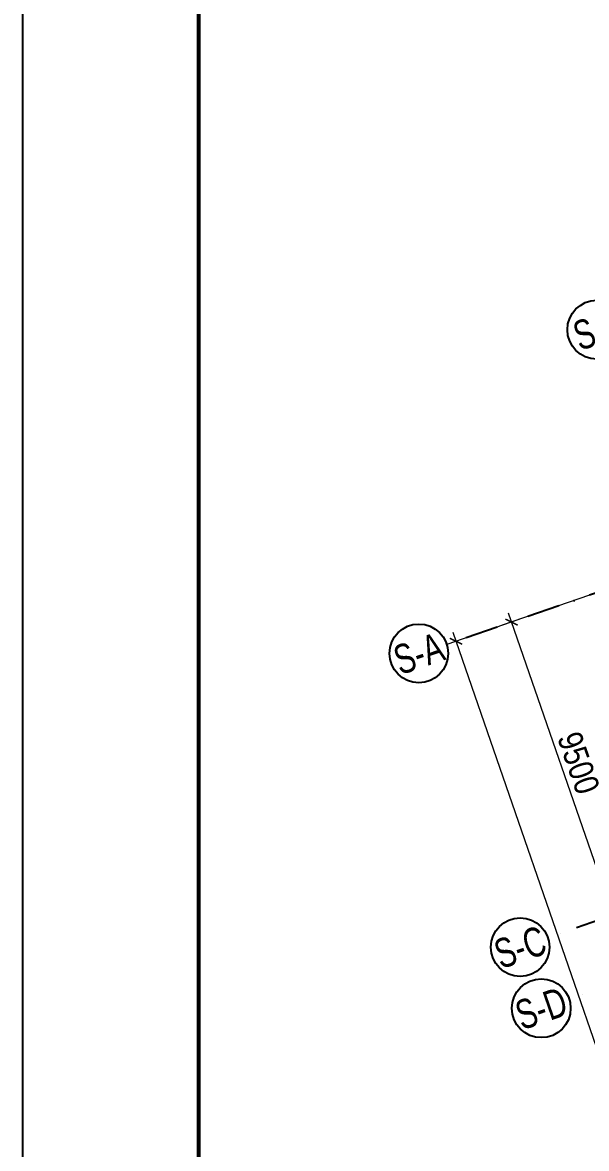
# Model space of a CAD drawing. Header units: millimetres. Extents: x -159515 to 1327256, y -225156 to 138737.
# Drawn here: x 419418 to 436700, y -15375 to 19124 of the extents above; entities that cross this region are included whole.
import ezdxf
from ezdxf.enums import TextEntityAlignment as Align

# ---------------------------------------------------------------- set-up
doc = ezdxf.new("R2010")
doc.units = ezdxf.units.MM
doc.header["$MEASUREMENT"] = 0
doc.linetypes.add('DASHDOT', pattern=[1, 0.5, -0.25, 0, -0.25])
for name, color, linetype in [('ccu11-Dim', 8, 'Continuous'), ('KT-Luoi truc South Tower', 8, 'DASHDOT'), ('ST_MBDV Cot vach 220805$0$AUDIT_I_220805193045-1', 50, 'Continuous')]:
    doc.layers.add(name, color=color, linetype=linetype)
doc.layers.add('KT-Kich thuoc', color=159, linetype='Continuous', lineweight=18)
doc.layers.add('KT-Net thay', color=7, linetype='Continuous', lineweight=15)
doc.styles.add('Arial Narrow', font='ARIALN.TTF')
doc.styles.add('ST_MBDV Cot vach 220805$0$HBA-Text', font='GOTHIC.TTF')
doc.dimstyles.new('CCU_1-300', dxfattribs={"dimscale": 300, "dimtxt": 2.5, "dimasz": 1, "dimexe": 1, "dimexo": 2, "dimgap": 0.5, "dimtad": 1, "dimdec": 0, "dimdsep": 46, "dimtxsty": 'Arial Narrow', "dimblk": 'ARCHTICK', "dimcen": -1, "dimdle": 1, "dimclrd": 256, "dimclre": 256, "dimclrt": 3, "dimadec": 0, "dimazin": 2, "dimtfac": 0.1, "dimtdec": 0, "dimtix": 1, "dimtmove": 2, "dimatfit": 1, "dimfxl": 1, "dimtvp": 0.833333, "dimtolj": 1, "dimtzin": 12, "dimarcsym": 0})

# ---------------------------------------------------------------- blocks, each defined once
blk = doc.blocks.new('_ArchTick')
at = {"color": 0, "const_width": 0.15}
blk.add_lwpolyline([(-0.5, -0.5), (0.5, 0.5)], dxfattribs=at)
blk = doc.blocks.new('*D422')
at = {"layer": 'Defpoints', "color": 0, "transparency": 16777216}
for p in [(-107244, 41911, 0), (-103322, 33214, 0), (-108556, 31407)]:
    blk.add_point(p, dxfattribs=at)
at = {"layer": 'KT-Kich thuoc', "lineweight": -2, "transparency": 16777216}
for p, q in [((-107811, 41715), (-111940, 40289)), ((-111755, 40671), (-108459, 31124)), ((-103889, 33019), (-108840, 31309))]:
    blk.add_line(p, q, dxfattribs=at)
at = {"layer": 'KT-Kich thuoc', "lineweight": -2, "transparency": 16777216, "xscale": 300, "yscale": 300, "zscale": 300}
for p, rotation in [((-111657, 40387), 109.0471379637702), ((-108556, 31407), 289.0471379637702)]:
    blk.add_blockref('_ArchTick', p, dxfattribs=dict(at, rotation=rotation))
at = {"layer": 'KT-Kich thuoc', "color": 3, "transparency": 16777216, "insert": (-109603, 36071), "char_height": 750, "attachment_point": 5, "rotation": 289.0471, "style": 'Arial Narrow'}
blk.add_mtext('\\A1;9500', dxfattribs=at)
blk = doc.blocks.new('ST_MBDV Cot vach 220805$0$GRID-SYM-flat-103')
at = {"layer": 'ST_MBDV Cot vach 220805$0$AUDIT_I_220805193045-1'}
blk.add_circle((0, 0, 0), 900, dxfattribs=at)
at = {"layer": 'ST_MBDV Cot vach 220805$0$AUDIT_I_220805193045-1', "style": 'ST_MBDV Cot vach 220805$0$HBA-Text'}
blk.add_attdef('GRID', text='', height=900, rotation=19.0471, dxfattribs=at).set_placement((0, 0, 0), align=Align.MIDDLE_CENTER)
blk = doc.blocks.new('*D430')
at = {"layer": 'Defpoints', "color": 0, "transparency": 16777216}
for p in [(-110864, 40661, 0), (-91942, -3636), (-97678, -5616)]:
    blk.add_point(p, dxfattribs=at)
at = {"layer": 'KT-Kich thuoc', "lineweight": -2, "transparency": 16777216}
for p, q in [((-111431, 40465), (-113642, 39702)), ((-113456, 40083), (-97581, -5900)), ((-92509, -3831), (-97962, -5714))]:
    blk.add_line(p, q, dxfattribs=at)
at = {"layer": 'KT-Kich thuoc', "lineweight": -2, "transparency": 16777216, "xscale": 300, "yscale": 300, "zscale": 300}
for p, rotation in [((-113358, 39800), 109.0471379637702), ((-97678, -5616), 289.0471379637702)]:
    blk.add_blockref('_ArchTick', p, dxfattribs=dict(at, rotation=rotation))
at = {"layer": 'KT-Kich thuoc', "color": 3, "transparency": 16777216, "insert": (-105015, 17266), "char_height": 750, "attachment_point": 5, "rotation": 289.0471, "style": 'Arial Narrow'}
blk.add_mtext('\\A1;48047', dxfattribs=at)
blk = doc.blocks.new('Khung ten_A1', base_point=(-3406704, 253379))
at = {"layer": 'Defpoints', "color": 1}
blk.add_lwpolyline([(84100, 0), (84100, 59471), (0, 59471), (0, 0)], close=True, dxfattribs=at)
at = {"layer": 'KT-Net thay', "const_width": 60}
blk.add_lwpolyline([(2700, 1071), (83100, 1071), (83100, 58471), (2700, 58471)], close=True, dxfattribs=at)
blk = doc.blocks.new('Asix South Tower')
at = {"layer": 'KT-Luoi truc South Tower', "ltscale": 2000}
for p, q in [((-45928.1, 63080), (-113358.3, 39799.9)), ((-67132.6, 45709), (-110541.5, 30722.1)), ((-66479.9, 43818.5), (-109888.9, 28831.6))]:
    blk.add_line(p, q, dxfattribs=at)
at = {"layer": 'KT-Kich thuoc'}
ref = blk.add_blockref('ST_MBDV Cot vach 220805$0$GRID-SYM-flat-103', (-109045.2, 49346.2), dxfattribs=at)
ref.add_attrib('GRID', 'S-1', dxfattribs={"layer": 'ST_MBDV Cot vach 220805$0$AUDIT_I_220805193045-1', "height": 900, "rotation": 19, "style": 'ST_MBDV Cot vach 220805$0$HBA-Text', "width": 0.75}).set_placement((-109045.2, 49346.2, 0), align=Align.MIDDLE_CENTER)
ref = blk.add_blockref('ST_MBDV Cot vach 220805$0$GRID-SYM-flat-103', (-114499.2, 39428.2), dxfattribs=at)
ref.add_attrib('GRID', 'S-A', dxfattribs={"layer": 'ST_MBDV Cot vach 220805$0$AUDIT_I_220805193045-1', "height": 900, "rotation": 19, "style": 'ST_MBDV Cot vach 220805$0$HBA-Text', "width": 0.75}).set_placement((-114499.2, 39428.2, 0), align=Align.MIDDLE_CENTER)
ref = blk.add_blockref('ST_MBDV Cot vach 220805$0$GRID-SYM-flat-103', (-111392.3, 30428.4, 0), dxfattribs=at)
ref.add_attrib('GRID', 'S-C', dxfattribs={"layer": 'ST_MBDV Cot vach 220805$0$AUDIT_I_220805193045-1', "height": 900, "rotation": 19, "style": 'ST_MBDV Cot vach 220805$0$HBA-Text', "width": 0.75}).set_placement((-111392.3, 30428.4, 0), align=Align.MIDDLE_CENTER)
ref = blk.add_blockref('ST_MBDV Cot vach 220805$0$GRID-SYM-flat-103', (-110745.1, 28554.5, 0), dxfattribs=at)
ref.add_attrib('GRID', 'S-D', dxfattribs={"layer": 'ST_MBDV Cot vach 220805$0$AUDIT_I_220805193045-1', "height": 900, "rotation": 19, "style": 'ST_MBDV Cot vach 220805$0$HBA-Text', "width": 0.75}).set_placement((-110745.1, 28554.5, 0), align=Align.MIDDLE_CENTER)
for base, p1, p2, picture, middle in [((-108556.5, 31407.3), (-107243.8, 41910.9, 0), (-103322.2, 33214.4, 0), '*D422', (-109602.9, 36071.2)), ((-97678.5, -5616.2), (-110863.9, 40661.1, 0), (-91942.1, -3635.7), '*D430', (-105014.6, 17265.8))]:
    dim = blk.add_linear_dim(base=base, p1=p1, p2=p2, angle=109.04714, dimstyle='CCU_1-300', dxfattribs=at)
    dim.commit()
    dim.dimension.update_dxf_attribs({"geometry": picture, "text_midpoint": middle})

msp = doc.modelspace()

# ---------------------------------------------------------------- block references
at = {"layer": 'ccu11-Dim', "xscale": 2.000000000621877, "yscale": 2.000000000621877, "zscale": 2.000000000621877}
msp.add_blockref('Khung ten_A1', (-6393990.7, 434054.5), dxfattribs=at)
at = {"layer": 'KT-Kich thuoc'}
msp.add_blockref('Asix South Tower', (546059.8, -39634.4), dxfattribs=at)

doc.saveas('drawing.dxf')
